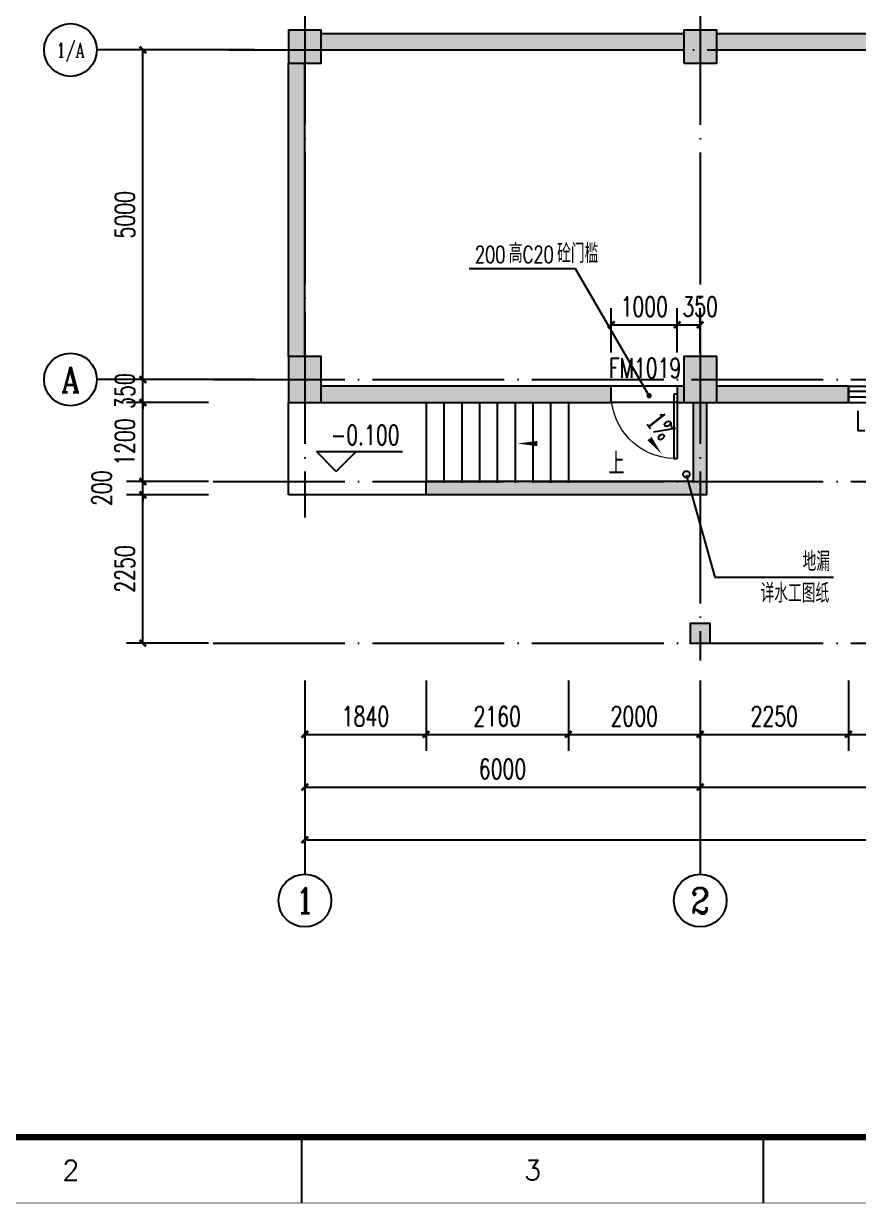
# Model space of a CAD drawing. Header units: millimetres. Extents: x 198973 to 283123, y 132052 to 191502.
# Drawn here: x 208792 to 221461, y 132072 to 149973 of the extents above; entities that cross this region are included whole.
import ezdxf
from ezdxf.enums import TextEntityAlignment as Align

# ---------------------------------------------------------------- set-up
doc = ezdxf.new("R2010")
doc.units = ezdxf.units.MM
doc.header["$LTSCALE"] = 1000
doc.linetypes.add('CENTER', pattern=[2, 1.25, -0.25, 0.25, -0.25])
doc.linetypes.add('DOTE', pattern=[2.42, 2, -0.2, 0.02, -0.2])
doc.layers.get('0').update_dxf_attribs({"color": 8})
doc.layers.get('DEFPOINTS').update_dxf_attribs({"color": 8})
for name, color, linetype in [('AXIS', 8, 'Continuous'), ('COLUMN', 8, 'Continuous'), ('DIM_ELEV', 8, 'Continuous'), ('DIM_LEAD', 8, 'Continuous'), ('DIM_SYMB', 8, 'Continuous'), ('DOTE', 8, 'CENTER'), ('PUB_DIM', 8, 'Continuous'), ('PUB_HATCH', 8, 'Continuous'), ('STAIR', 8, 'Continuous'), ('WALL', 8, 'Continuous'), ('WINDOW', 8, 'Continuous'), ('WINDOW_TEXT', 8, 'Continuous')]:
    doc.layers.add(name, color=color, linetype=linetype)
doc.styles.add('_TCH_AXIS', font='COMPLEX', dxfattribs={"bigfont": 'GBCBIG'})
doc.styles.add('_TCH_DIM', font='SIMPLEX', dxfattribs={"bigfont": 'GBCBIG'})
doc.styles.add('_TCH_DIM_T3', font='SIMPLEX', dxfattribs={"width": 0.705882, "bigfont": 'GBCBIG'})
doc.styles.add('_TCH_LABEL', font='COMPLEX', dxfattribs={"bigfont": 'GBCBIG'})
doc.styles.add('_TCH_WINDOW', font='SIMPLEX', dxfattribs={"height": 3.5, "bigfont": 'GBCBIG'})
doc.styles.get("Standard").update_dxf_attribs({"font": 'txt', "bigfont": 'gbcbig.shx'})
doc.dimstyles.new('_TCH_ARCH&&100', dxfattribs={"dimtxt": 297.5, "dimasz": 100, "dimexe": 250, "dimexo": 300, "dimgap": 126.25, "dimtad": 1, "dimdec": 0, "dimzin": 0, "dimdsep": 46, "dimtxsty": '_TCH_DIM_T3', "dimblk": 'ARCHTICK', "dimcen": 0.09, "dimclrt": 7, "dimazin": 2, "dimtfac": 1, "dimtdec": 0, "dimtix": 1, "dimtmove": 2, "dimatfit": 3, "dimfxl": 0, "dimtolj": 1, "dimtzin": 0, "dimarcsym": 0})

# ---------------------------------------------------------------- blocks, each defined once
blk = doc.blocks.new('GEDI_WK_A1')
at = {"color": 3}
for p, q in [((140.17, 0), (140.17, 10)), ((210.25, 0), (210.25, 10))]:
    blk.add_line(p, q, dxfattribs=at)
for points, const_width in [([(0, 0), (841, 0), (841, 594), (0, 594)], 0.1), ([(25, 10), (831, 10), (831, 584), (25, 584)], 1)]:
    blk.add_lwpolyline(points, close=True, dxfattribs=dict(at, const_width=const_width))
for s, p in [('2', (105.12, 5)), ('3', (175.21, 5))]:
    blk.add_text(s, height=3, dxfattribs=at).set_placement(p, align=Align.MIDDLE)
blk = doc.blocks.new('_ArchTick')
at = {"color": 0, "linetype": 'ByBlock', "const_width": 0.4}
blk.add_lwpolyline([(-0.5, -0.5), (0.5, 0.5)], dxfattribs=at)
blk = doc.blocks.new('*D75')
at = {"layer": 'AXIS', "color": 0, "lineweight": -2}
for p, q in [((211598, 142823), (210353, 142823)), ((210603, 140573), (210603, 142823)), ((211598, 140573), (210353, 140573))]:
    blk.add_line(p, q, dxfattribs=at)
at = {"layer": 'DEFPOINTS', "color": 0}
for p in [(210603, 142823), (211898, 142823), (211898, 140573)]:
    blk.add_point(p, dxfattribs=at)
at = {"layer": 'AXIS', "color": 0, "lineweight": -2, "xscale": 100, "yscale": 100, "zscale": 100}
for p, rotation in [((210603, 142823), 90), ((210603, 140573), 270)]:
    blk.add_blockref('_ArchTick', p, dxfattribs=dict(at, rotation=rotation))
at = {"layer": 'AXIS', "color": 7, "insert": (210328, 141698), "char_height": 297.5, "attachment_point": 5, "rotation": 90, "style": '_TCH_DIM_T3'}
blk.add_mtext('\\A1;2250', dxfattribs=at)
blk = doc.blocks.new('*D76')
at = {"layer": 'AXIS', "color": 0, "lineweight": -2}
for p, q in [((210603, 143023), (210603, 143123)), ((211598, 143023), (210353, 143023)), ((210603, 142823), (210603, 143023)), ((211598, 142823), (210353, 142823)), ((210603, 142823), (210603, 142723))]:
    blk.add_line(p, q, dxfattribs=at)
at = {"layer": 'DEFPOINTS', "color": 0}
for p in [(210603, 143023), (211898, 143023), (211898, 142823)]:
    blk.add_point(p, dxfattribs=at)
at = {"layer": 'AXIS', "color": 0, "lineweight": -2, "xscale": 100, "yscale": 100, "zscale": 100}
for p, rotation in [((210603, 143023), 270), ((210603, 142823), 90)]:
    blk.add_blockref('_ArchTick', p, dxfattribs=dict(at, rotation=rotation))
at = {"layer": 'AXIS', "color": 7, "insert": (209978, 142923), "char_height": 297.5, "attachment_point": 5, "rotation": 90, "style": '_TCH_DIM_T3'}
blk.add_mtext('\\A1;200', dxfattribs=at)
blk = doc.blocks.new('*D77')
at = {"layer": 'AXIS', "color": 0, "lineweight": -2}
for p, q in [((211598, 144223), (210353, 144223)), ((210603, 143023), (210603, 144223)), ((211598, 143023), (210353, 143023))]:
    blk.add_line(p, q, dxfattribs=at)
at = {"layer": 'DEFPOINTS', "color": 0}
for p in [(210603, 144223), (211898, 144223), (211898, 143023)]:
    blk.add_point(p, dxfattribs=at)
at = {"layer": 'AXIS', "color": 0, "lineweight": -2, "xscale": 100, "yscale": 100, "zscale": 100}
for p, rotation in [((210603, 144223), 90), ((210603, 143023), 270)]:
    blk.add_blockref('_ArchTick', p, dxfattribs=dict(at, rotation=rotation))
at = {"layer": 'AXIS', "color": 7, "insert": (210328, 143623), "char_height": 297.5, "attachment_point": 5, "rotation": 90, "style": '_TCH_DIM_T3'}
blk.add_mtext('\\A1;1200', dxfattribs=at)
blk = doc.blocks.new('*D78')
at = {"layer": 'AXIS', "color": 0, "lineweight": -2}
for p, q in [((210603, 144573), (210603, 144673)), ((211598, 144573), (210353, 144573)), ((210603, 144223), (210603, 144573)), ((211598, 144223), (210353, 144223)), ((210603, 144223), (210603, 144123))]:
    blk.add_line(p, q, dxfattribs=at)
at = {"layer": 'DEFPOINTS', "color": 0}
for p in [(210603, 144573), (211898, 144573), (211898, 144223)]:
    blk.add_point(p, dxfattribs=at)
at = {"layer": 'AXIS', "color": 0, "lineweight": -2, "xscale": 100, "yscale": 100, "zscale": 100}
for p, rotation in [((210603, 144573), 270), ((210603, 144223), 90)]:
    blk.add_blockref('_ArchTick', p, dxfattribs=dict(at, rotation=rotation))
at = {"layer": 'AXIS', "color": 7, "insert": (210328, 144398), "char_height": 297.5, "attachment_point": 5, "rotation": 90, "style": '_TCH_DIM_T3'}
blk.add_mtext('\\A1;350', dxfattribs=at)
blk = doc.blocks.new('*D79')
at = {"layer": 'AXIS', "color": 0, "lineweight": -2}
for p, q in [((211598, 149573), (210353, 149573)), ((210603, 144573), (210603, 149573)), ((211598, 144573), (210353, 144573))]:
    blk.add_line(p, q, dxfattribs=at)
at = {"layer": 'DEFPOINTS', "color": 0}
for p in [(210603, 149573), (211898, 149573), (211898, 144573)]:
    blk.add_point(p, dxfattribs=at)
at = {"layer": 'AXIS', "color": 0, "lineweight": -2, "xscale": 100, "yscale": 100, "zscale": 100}
for p, rotation in [((210603, 149573), 90), ((210603, 144573), 270)]:
    blk.add_blockref('_ArchTick', p, dxfattribs=dict(at, rotation=rotation))
at = {"layer": 'AXIS', "color": 7, "insert": (210328, 147073), "char_height": 297.5, "attachment_point": 5, "rotation": 90, "style": '_TCH_DIM_T3'}
blk.add_mtext('\\A1;5000', dxfattribs=at)
blk = doc.blocks.new('*D80')
at = {"layer": 'AXIS', "color": 0, "lineweight": -2}
for p, q in [((213060, 138658), (213060, 137339)), ((249060, 138658), (249060, 137339)), ((213060, 137589), (249060, 137589))]:
    blk.add_line(p, q, dxfattribs=at)
at = {"layer": 'DEFPOINTS', "color": 0}
for p in [(213060, 138958), (249060, 138958), (249060, 137589)]:
    blk.add_point(p, dxfattribs=at)
at = {"layer": 'AXIS', "color": 0, "lineweight": -2, "xscale": 100, "yscale": 100, "zscale": 100, "rotation": 180}
blk.add_blockref('_ArchTick', (213060, 137589), dxfattribs=at)
at = {"layer": 'AXIS', "color": 0, "lineweight": -2, "xscale": 100, "yscale": 100, "zscale": 100}
blk.add_blockref('_ArchTick', (249060, 137589), dxfattribs=at)
at = {"layer": 'AXIS', "color": 7, "insert": (231060, 137864), "char_height": 297.5, "attachment_point": 5, "style": '_TCH_DIM_T3'}
blk.add_mtext('\\A1;36000', dxfattribs=at)
blk = doc.blocks.new('*D81')
at = {"layer": 'AXIS', "color": 0, "lineweight": -2}
for p, q in [((213060, 140005), (213060, 138939)), ((214900, 140005), (214900, 138939)), ((213060, 139189), (214900, 139189))]:
    blk.add_line(p, q, dxfattribs=at)
at = {"layer": 'DEFPOINTS', "color": 0}
for p in [(213060, 140305), (214900, 140305), (214900, 139189)]:
    blk.add_point(p, dxfattribs=at)
at = {"layer": 'AXIS', "color": 0, "lineweight": -2, "xscale": 100, "yscale": 100, "zscale": 100, "rotation": 180}
blk.add_blockref('_ArchTick', (213060, 139189), dxfattribs=at)
at = {"layer": 'AXIS', "color": 0, "lineweight": -2, "xscale": 100, "yscale": 100, "zscale": 100}
blk.add_blockref('_ArchTick', (214900, 139189), dxfattribs=at)
at = {"layer": 'AXIS', "color": 7, "insert": (213980, 139464), "char_height": 297.5, "attachment_point": 5, "style": '_TCH_DIM_T3'}
blk.add_mtext('\\A1;1840', dxfattribs=at)
blk = doc.blocks.new('*D82')
at = {"layer": 'AXIS', "color": 0, "lineweight": -2}
for p, q in [((214900, 140005), (214900, 138939)), ((217060, 140005), (217060, 138939)), ((214900, 139189), (217060, 139189))]:
    blk.add_line(p, q, dxfattribs=at)
at = {"layer": 'DEFPOINTS', "color": 0}
for p in [(214900, 140305), (217060, 140305), (217060, 139189)]:
    blk.add_point(p, dxfattribs=at)
at = {"layer": 'AXIS', "color": 0, "lineweight": -2, "xscale": 100, "yscale": 100, "zscale": 100, "rotation": 180}
blk.add_blockref('_ArchTick', (214900, 139189), dxfattribs=at)
at = {"layer": 'AXIS', "color": 0, "lineweight": -2, "xscale": 100, "yscale": 100, "zscale": 100}
blk.add_blockref('_ArchTick', (217060, 139189), dxfattribs=at)
at = {"layer": 'AXIS', "color": 7, "insert": (215980, 139464), "char_height": 297.5, "attachment_point": 5, "style": '_TCH_DIM_T3'}
blk.add_mtext('\\A1;2160', dxfattribs=at)
blk = doc.blocks.new('*D83')
at = {"layer": 'AXIS', "color": 0, "lineweight": -2}
for p, q in [((217060, 140005), (217060, 138939)), ((219060, 140005), (219060, 138939)), ((217060, 139189), (219060, 139189))]:
    blk.add_line(p, q, dxfattribs=at)
at = {"layer": 'DEFPOINTS', "color": 0}
for p in [(217060, 140305), (219060, 140305), (219060, 139189)]:
    blk.add_point(p, dxfattribs=at)
at = {"layer": 'AXIS', "color": 0, "lineweight": -2, "xscale": 100, "yscale": 100, "zscale": 100, "rotation": 180}
blk.add_blockref('_ArchTick', (217060, 139189), dxfattribs=at)
at = {"layer": 'AXIS', "color": 0, "lineweight": -2, "xscale": 100, "yscale": 100, "zscale": 100}
blk.add_blockref('_ArchTick', (219060, 139189), dxfattribs=at)
at = {"layer": 'AXIS', "color": 7, "insert": (218060, 139464), "char_height": 297.5, "attachment_point": 5, "style": '_TCH_DIM_T3'}
blk.add_mtext('\\A1;2000', dxfattribs=at)
blk = doc.blocks.new('*D84')
at = {"layer": 'AXIS', "color": 0, "lineweight": -2}
for p, q in [((219060, 140005), (219060, 138939)), ((221310, 140005), (221310, 138939)), ((219060, 139189), (221310, 139189))]:
    blk.add_line(p, q, dxfattribs=at)
at = {"layer": 'DEFPOINTS', "color": 0}
for p in [(219060, 140305), (221310, 140305), (221310, 139189)]:
    blk.add_point(p, dxfattribs=at)
at = {"layer": 'AXIS', "color": 0, "lineweight": -2, "xscale": 100, "yscale": 100, "zscale": 100, "rotation": 180}
blk.add_blockref('_ArchTick', (219060, 139189), dxfattribs=at)
at = {"layer": 'AXIS', "color": 0, "lineweight": -2, "xscale": 100, "yscale": 100, "zscale": 100}
blk.add_blockref('_ArchTick', (221310, 139189), dxfattribs=at)
at = {"layer": 'AXIS', "color": 7, "insert": (220185, 139464), "char_height": 297.5, "attachment_point": 5, "style": '_TCH_DIM_T3'}
blk.add_mtext('\\A1;2250', dxfattribs=at)
blk = doc.blocks.new('*D85')
at = {"layer": 'AXIS', "color": 0, "lineweight": -2}
for p, q in [((221310, 140005), (221310, 138939)), ((222810, 140005), (222810, 138939)), ((221310, 139189), (222810, 139189))]:
    blk.add_line(p, q, dxfattribs=at)
at = {"layer": 'DEFPOINTS', "color": 0}
for p in [(221310, 140305), (222810, 140305), (222810, 139189)]:
    blk.add_point(p, dxfattribs=at)
at = {"layer": 'AXIS', "color": 0, "lineweight": -2, "xscale": 100, "yscale": 100, "zscale": 100, "rotation": 180}
blk.add_blockref('_ArchTick', (221310, 139189), dxfattribs=at)
at = {"layer": 'AXIS', "color": 0, "lineweight": -2, "xscale": 100, "yscale": 100, "zscale": 100}
blk.add_blockref('_ArchTick', (222810, 139189), dxfattribs=at)
at = {"layer": 'AXIS', "color": 7, "insert": (222060, 139464), "char_height": 297.5, "attachment_point": 5, "style": '_TCH_DIM_T3'}
blk.add_mtext('\\A1;1500', dxfattribs=at)
blk = doc.blocks.new('*D101')
at = {"layer": 'AXIS', "color": 0, "lineweight": -2}
for p, q in [((213060, 139778), (213060, 138139)), ((219060, 139778), (219060, 138139)), ((213060, 138389), (219060, 138389))]:
    blk.add_line(p, q, dxfattribs=at)
at = {"layer": 'DEFPOINTS', "color": 0}
for p in [(213060, 140078), (219060, 140078), (219060, 138389)]:
    blk.add_point(p, dxfattribs=at)
at = {"layer": 'AXIS', "color": 0, "lineweight": -2, "xscale": 100, "yscale": 100, "zscale": 100, "rotation": 180}
blk.add_blockref('_ArchTick', (213060, 138389), dxfattribs=at)
at = {"layer": 'AXIS', "color": 0, "lineweight": -2, "xscale": 100, "yscale": 100, "zscale": 100}
blk.add_blockref('_ArchTick', (219060, 138389), dxfattribs=at)
at = {"layer": 'AXIS', "color": 7, "insert": (216060, 138664), "char_height": 297.5, "attachment_point": 5, "style": '_TCH_DIM_T3'}
blk.add_mtext('\\A1;6000', dxfattribs=at)
blk = doc.blocks.new('*D102')
at = {"layer": 'AXIS', "color": 0, "lineweight": -2}
for p, q in [((219060, 139778), (219060, 138139)), ((225060, 139778), (225060, 138139)), ((219060, 138389), (225060, 138389))]:
    blk.add_line(p, q, dxfattribs=at)
at = {"layer": 'DEFPOINTS', "color": 0}
for p in [(219060, 140078), (225060, 140078), (225060, 138389)]:
    blk.add_point(p, dxfattribs=at)
at = {"layer": 'AXIS', "color": 0, "lineweight": -2, "xscale": 100, "yscale": 100, "zscale": 100, "rotation": 180}
blk.add_blockref('_ArchTick', (219060, 138389), dxfattribs=at)
at = {"layer": 'AXIS', "color": 0, "lineweight": -2, "xscale": 100, "yscale": 100, "zscale": 100}
blk.add_blockref('_ArchTick', (225060, 138389), dxfattribs=at)
at = {"layer": 'AXIS', "color": 7, "insert": (222060, 138664), "char_height": 297.5, "attachment_point": 5, "style": '_TCH_DIM_T3'}
blk.add_mtext('\\A1;6000', dxfattribs=at)
blk = doc.blocks.new('*D153')
at = {"layer": 'DEFPOINTS', "color": 0}
for p in [(218711, 145403), (217711, 144682), (218711, 144682)]:
    blk.add_point(p, dxfattribs=at)
at = {"layer": 'PUB_DIM', "color": 0, "lineweight": -2}
for p, q in [((217711, 144982), (217711, 145653)), ((218711, 144982), (218711, 145653)), ((217711, 145403), (218711, 145403))]:
    blk.add_line(p, q, dxfattribs=at)
at = {"layer": 'PUB_DIM', "color": 0, "lineweight": -2, "xscale": 100, "yscale": 100, "zscale": 100, "rotation": 180}
blk.add_blockref('_ArchTick', (217711, 145403), dxfattribs=at)
at = {"layer": 'PUB_DIM', "color": 0, "lineweight": -2, "xscale": 100, "yscale": 100, "zscale": 100}
blk.add_blockref('_ArchTick', (218711, 145403), dxfattribs=at)
at = {"layer": 'PUB_DIM', "color": 7, "insert": (218211, 145678), "char_height": 297.5, "attachment_point": 5, "style": '_TCH_DIM_T3'}
blk.add_mtext('\\A1;1000', dxfattribs=at)
blk = doc.blocks.new('*D154')
at = {"layer": 'DEFPOINTS', "color": 0}
for p in [(219060, 145403), (218711, 144682), (219060, 144682)]:
    blk.add_point(p, dxfattribs=at)
at = {"layer": 'PUB_DIM', "color": 0, "lineweight": -2}
for p, q in [((218711, 144982), (218711, 145653)), ((219060, 144982), (219060, 145653)), ((218711, 145403), (219060, 145403))]:
    blk.add_line(p, q, dxfattribs=at)
at = {"layer": 'PUB_DIM', "color": 0, "lineweight": -2, "xscale": 100, "yscale": 100, "zscale": 100, "rotation": 180}
blk.add_blockref('_ArchTick', (218711, 145403), dxfattribs=at)
at = {"layer": 'PUB_DIM', "color": 0, "lineweight": -2, "xscale": 100, "yscale": 100, "zscale": 100}
blk.add_blockref('_ArchTick', (219060, 145403), dxfattribs=at)
at = {"layer": 'PUB_DIM', "color": 7, "insert": (219060, 145678), "char_height": 297.5, "attachment_point": 5, "style": '_TCH_DIM_T3'}
blk.add_mtext('\\A1;350', dxfattribs=at)
blk = doc.blocks.new('_FZH')
blk.add_lwpolyline([(-0.5, -0.5), (0.5, -0.5), (0.5, 0.5), (-0.5, 0.5)], close=True)
at = {"layer": 'PUB_HATCH'}
blk.add_solid([(-0.5, -0.5), (0.5, -0.5), (-0.5, 0.5), (0.5, 0.5)], dxfattribs=at)
blk = doc.blocks.new('*D218')
at = {"layer": 'DEFPOINTS', "color": 0}
for p in [(218711, 145403), (217711, 144682), (218711, 144682)]:
    blk.add_point(p, dxfattribs=at)
at = {"layer": 'PUB_DIM', "color": 0, "lineweight": -2}
for p, q in [((217711, 144982), (217711, 145653)), ((218711, 144982), (218711, 145653)), ((217711, 145403), (218711, 145403))]:
    blk.add_line(p, q, dxfattribs=at)
at = {"layer": 'PUB_DIM', "color": 0, "lineweight": -2, "xscale": 100, "yscale": 100, "zscale": 100, "rotation": 180}
blk.add_blockref('_ArchTick', (217711, 145403), dxfattribs=at)
at = {"layer": 'PUB_DIM', "color": 0, "lineweight": -2, "xscale": 100, "yscale": 100, "zscale": 100}
blk.add_blockref('_ArchTick', (218711, 145403), dxfattribs=at)
at = {"layer": 'PUB_DIM', "color": 7, "insert": (218211, 145678), "char_height": 297.5, "attachment_point": 5, "style": '_TCH_DIM_T3'}
blk.add_mtext('\\A1;1000', dxfattribs=at)
blk = doc.blocks.new('*D219')
at = {"layer": 'DEFPOINTS', "color": 0}
for p in [(219060, 145403), (218711, 144682), (219060, 144682)]:
    blk.add_point(p, dxfattribs=at)
at = {"layer": 'PUB_DIM', "color": 0, "lineweight": -2}
for p, q in [((218711, 144982), (218711, 145653)), ((219060, 144982), (219060, 145653)), ((218711, 145403), (219060, 145403))]:
    blk.add_line(p, q, dxfattribs=at)
at = {"layer": 'PUB_DIM', "color": 0, "lineweight": -2, "xscale": 100, "yscale": 100, "zscale": 100, "rotation": 180}
blk.add_blockref('_ArchTick', (218711, 145403), dxfattribs=at)
at = {"layer": 'PUB_DIM', "color": 0, "lineweight": -2, "xscale": 100, "yscale": 100, "zscale": 100}
blk.add_blockref('_ArchTick', (219060, 145403), dxfattribs=at)
at = {"layer": 'PUB_DIM', "color": 7, "insert": (219060, 145678), "char_height": 297.5, "attachment_point": 5, "style": '_TCH_DIM_T3'}
blk.add_mtext('\\A1;350', dxfattribs=at)
blk = doc.blocks.new('$WINLIB2D$00000001')
at = {"color": 0}
for points in [[(-0.5, 0.5), (-0.5, -0.5)], [(-0.5, 0.5), (0.5, 0.5)], [(0.5, -0.5), (0.5, 0.5)], [(0.5, 0.167), (-0.5, 0.167)], [(0.5, -0.167), (-0.5, -0.167)], [(-0.5, -0.5), (0.5, -0.5)]]:
    blk.add_lwpolyline(points, dxfattribs=at)
blk = doc.blocks.new('*D266')
at = {"layer": 'AXIS', "color": 0, "lineweight": -2}
for p, q in [((213060, 139778), (213060, 138139)), ((219060, 139778), (219060, 138139)), ((213060, 138389), (219060, 138389))]:
    blk.add_line(p, q, dxfattribs=at)
at = {"layer": 'DEFPOINTS', "color": 0}
for p in [(213060, 140078), (219060, 140078), (219060, 138389)]:
    blk.add_point(p, dxfattribs=at)
at = {"layer": 'AXIS', "color": 0, "lineweight": -2, "xscale": 100, "yscale": 100, "zscale": 100, "rotation": 180}
blk.add_blockref('_ArchTick', (213060, 138389), dxfattribs=at)
at = {"layer": 'AXIS', "color": 0, "lineweight": -2, "xscale": 100, "yscale": 100, "zscale": 100}
blk.add_blockref('_ArchTick', (219060, 138389), dxfattribs=at)
at = {"layer": 'AXIS', "color": 7, "insert": (216060, 138664), "char_height": 297.5, "attachment_point": 5, "style": '_TCH_DIM_T3'}
blk.add_mtext('\\A1;6000', dxfattribs=at)
blk = doc.blocks.new('*D267')
at = {"layer": 'AXIS', "color": 0, "lineweight": -2}
for p, q in [((219060, 139778), (219060, 138139)), ((225060, 139778), (225060, 138139)), ((219060, 138389), (225060, 138389))]:
    blk.add_line(p, q, dxfattribs=at)
at = {"layer": 'DEFPOINTS', "color": 0}
for p in [(219060, 140078), (225060, 140078), (225060, 138389)]:
    blk.add_point(p, dxfattribs=at)
at = {"layer": 'AXIS', "color": 0, "lineweight": -2, "xscale": 100, "yscale": 100, "zscale": 100, "rotation": 180}
blk.add_blockref('_ArchTick', (219060, 138389), dxfattribs=at)
at = {"layer": 'AXIS', "color": 0, "lineweight": -2, "xscale": 100, "yscale": 100, "zscale": 100}
blk.add_blockref('_ArchTick', (225060, 138389), dxfattribs=at)
at = {"layer": 'AXIS', "color": 7, "insert": (222060, 138664), "char_height": 297.5, "attachment_point": 5, "style": '_TCH_DIM_T3'}
blk.add_mtext('\\A1;6000', dxfattribs=at)
blk = doc.blocks.new('*D272')
at = {"layer": 'AXIS', "color": 0, "lineweight": -2}
for p, q in [((213060, 140005), (213060, 138939)), ((214900, 140005), (214900, 138939)), ((213060, 139189), (214900, 139189))]:
    blk.add_line(p, q, dxfattribs=at)
at = {"layer": 'DEFPOINTS', "color": 0}
for p in [(213060, 140305), (214900, 140305), (214900, 139189)]:
    blk.add_point(p, dxfattribs=at)
at = {"layer": 'AXIS', "color": 0, "lineweight": -2, "xscale": 100, "yscale": 100, "zscale": 100, "rotation": 180}
blk.add_blockref('_ArchTick', (213060, 139189), dxfattribs=at)
at = {"layer": 'AXIS', "color": 0, "lineweight": -2, "xscale": 100, "yscale": 100, "zscale": 100}
blk.add_blockref('_ArchTick', (214900, 139189), dxfattribs=at)
at = {"layer": 'AXIS', "color": 7, "insert": (213980, 139464), "char_height": 297.5, "attachment_point": 5, "style": '_TCH_DIM_T3'}
blk.add_mtext('\\A1;1840', dxfattribs=at)
blk = doc.blocks.new('*D273')
at = {"layer": 'AXIS', "color": 0, "lineweight": -2}
for p, q in [((214900, 140005), (214900, 138939)), ((217060, 140005), (217060, 138939)), ((214900, 139189), (217060, 139189))]:
    blk.add_line(p, q, dxfattribs=at)
at = {"layer": 'DEFPOINTS', "color": 0}
for p in [(214900, 140305), (217060, 140305), (217060, 139189)]:
    blk.add_point(p, dxfattribs=at)
at = {"layer": 'AXIS', "color": 0, "lineweight": -2, "xscale": 100, "yscale": 100, "zscale": 100, "rotation": 180}
blk.add_blockref('_ArchTick', (214900, 139189), dxfattribs=at)
at = {"layer": 'AXIS', "color": 0, "lineweight": -2, "xscale": 100, "yscale": 100, "zscale": 100}
blk.add_blockref('_ArchTick', (217060, 139189), dxfattribs=at)
at = {"layer": 'AXIS', "color": 7, "insert": (215980, 139464), "char_height": 297.5, "attachment_point": 5, "style": '_TCH_DIM_T3'}
blk.add_mtext('\\A1;2160', dxfattribs=at)
blk = doc.blocks.new('*D274')
at = {"layer": 'AXIS', "color": 0, "lineweight": -2}
for p, q in [((217060, 140005), (217060, 138939)), ((219060, 140005), (219060, 138939)), ((217060, 139189), (219060, 139189))]:
    blk.add_line(p, q, dxfattribs=at)
at = {"layer": 'DEFPOINTS', "color": 0}
for p in [(217060, 140305), (219060, 140305), (219060, 139189)]:
    blk.add_point(p, dxfattribs=at)
at = {"layer": 'AXIS', "color": 0, "lineweight": -2, "xscale": 100, "yscale": 100, "zscale": 100, "rotation": 180}
blk.add_blockref('_ArchTick', (217060, 139189), dxfattribs=at)
at = {"layer": 'AXIS', "color": 0, "lineweight": -2, "xscale": 100, "yscale": 100, "zscale": 100}
blk.add_blockref('_ArchTick', (219060, 139189), dxfattribs=at)
at = {"layer": 'AXIS', "color": 7, "insert": (218060, 139464), "char_height": 297.5, "attachment_point": 5, "style": '_TCH_DIM_T3'}
blk.add_mtext('\\A1;2000', dxfattribs=at)
blk = doc.blocks.new('*D275')
at = {"layer": 'AXIS', "color": 0, "lineweight": -2}
for p, q in [((219060, 140005), (219060, 138939)), ((221310, 140005), (221310, 138939)), ((219060, 139189), (221310, 139189))]:
    blk.add_line(p, q, dxfattribs=at)
at = {"layer": 'DEFPOINTS', "color": 0}
for p in [(219060, 140305), (221310, 140305), (221310, 139189)]:
    blk.add_point(p, dxfattribs=at)
at = {"layer": 'AXIS', "color": 0, "lineweight": -2, "xscale": 100, "yscale": 100, "zscale": 100, "rotation": 180}
blk.add_blockref('_ArchTick', (219060, 139189), dxfattribs=at)
at = {"layer": 'AXIS', "color": 0, "lineweight": -2, "xscale": 100, "yscale": 100, "zscale": 100}
blk.add_blockref('_ArchTick', (221310, 139189), dxfattribs=at)
at = {"layer": 'AXIS', "color": 7, "insert": (220185, 139464), "char_height": 297.5, "attachment_point": 5, "style": '_TCH_DIM_T3'}
blk.add_mtext('\\A1;2250', dxfattribs=at)
blk = doc.blocks.new('*D276')
at = {"layer": 'AXIS', "color": 0, "lineweight": -2}
for p, q in [((221310, 140005), (221310, 138939)), ((222810, 140005), (222810, 138939)), ((221310, 139189), (222810, 139189))]:
    blk.add_line(p, q, dxfattribs=at)
at = {"layer": 'DEFPOINTS', "color": 0}
for p in [(221310, 140305), (222810, 140305), (222810, 139189)]:
    blk.add_point(p, dxfattribs=at)
at = {"layer": 'AXIS', "color": 0, "lineweight": -2, "xscale": 100, "yscale": 100, "zscale": 100, "rotation": 180}
blk.add_blockref('_ArchTick', (221310, 139189), dxfattribs=at)
at = {"layer": 'AXIS', "color": 0, "lineweight": -2, "xscale": 100, "yscale": 100, "zscale": 100}
blk.add_blockref('_ArchTick', (222810, 139189), dxfattribs=at)
at = {"layer": 'AXIS', "color": 7, "insert": (222060, 139464), "char_height": 297.5, "attachment_point": 5, "style": '_TCH_DIM_T3'}
blk.add_mtext('\\A1;1500', dxfattribs=at)
blk = doc.blocks.new('*D292')
at = {"layer": 'AXIS', "color": 0, "lineweight": -2}
for p, q in [((213060, 138658), (213060, 137339)), ((249060, 138658), (249060, 137339)), ((213060, 137589), (249060, 137589))]:
    blk.add_line(p, q, dxfattribs=at)
at = {"layer": 'DEFPOINTS', "color": 0}
for p in [(213060, 138958), (249060, 138958), (249060, 137589)]:
    blk.add_point(p, dxfattribs=at)
at = {"layer": 'AXIS', "color": 0, "lineweight": -2, "xscale": 100, "yscale": 100, "zscale": 100, "rotation": 180}
blk.add_blockref('_ArchTick', (213060, 137589), dxfattribs=at)
at = {"layer": 'AXIS', "color": 0, "lineweight": -2, "xscale": 100, "yscale": 100, "zscale": 100}
blk.add_blockref('_ArchTick', (249060, 137589), dxfattribs=at)
at = {"layer": 'AXIS', "color": 7, "insert": (231060, 137864), "char_height": 297.5, "attachment_point": 5, "style": '_TCH_DIM_T3'}
blk.add_mtext('\\A1;36000', dxfattribs=at)
blk = doc.blocks.new('*D293')
at = {"layer": 'AXIS', "color": 0, "lineweight": -2}
for p, q in [((211598, 142823), (210353, 142823)), ((210603, 140573), (210603, 142823)), ((211598, 140573), (210353, 140573))]:
    blk.add_line(p, q, dxfattribs=at)
at = {"layer": 'DEFPOINTS', "color": 0}
for p in [(210603, 142823), (211898, 142823), (211898, 140573)]:
    blk.add_point(p, dxfattribs=at)
at = {"layer": 'AXIS', "color": 0, "lineweight": -2, "xscale": 100, "yscale": 100, "zscale": 100}
for p, rotation in [((210603, 142823), 90), ((210603, 140573), 270)]:
    blk.add_blockref('_ArchTick', p, dxfattribs=dict(at, rotation=rotation))
at = {"layer": 'AXIS', "color": 7, "insert": (210328, 141698), "char_height": 297.5, "attachment_point": 5, "rotation": 90, "style": '_TCH_DIM_T3'}
blk.add_mtext('\\A1;2250', dxfattribs=at)
blk = doc.blocks.new('*D294')
at = {"layer": 'AXIS', "color": 0, "lineweight": -2}
for p, q in [((210603, 143023), (210603, 143123)), ((211598, 143023), (210353, 143023)), ((210603, 142823), (210603, 143023)), ((211598, 142823), (210353, 142823)), ((210603, 142823), (210603, 142723))]:
    blk.add_line(p, q, dxfattribs=at)
at = {"layer": 'DEFPOINTS', "color": 0}
for p in [(210603, 143023), (211898, 143023), (211898, 142823)]:
    blk.add_point(p, dxfattribs=at)
at = {"layer": 'AXIS', "color": 0, "lineweight": -2, "xscale": 100, "yscale": 100, "zscale": 100}
for p, rotation in [((210603, 143023), 270), ((210603, 142823), 90)]:
    blk.add_blockref('_ArchTick', p, dxfattribs=dict(at, rotation=rotation))
at = {"layer": 'AXIS', "color": 7, "insert": (209978, 142923), "char_height": 297.5, "attachment_point": 5, "rotation": 90, "style": '_TCH_DIM_T3'}
blk.add_mtext('\\A1;200', dxfattribs=at)
blk = doc.blocks.new('*D295')
at = {"layer": 'AXIS', "color": 0, "lineweight": -2}
for p, q in [((211598, 144223), (210353, 144223)), ((210603, 143023), (210603, 144223)), ((211598, 143023), (210353, 143023))]:
    blk.add_line(p, q, dxfattribs=at)
at = {"layer": 'DEFPOINTS', "color": 0}
for p in [(210603, 144223), (211898, 144223), (211898, 143023)]:
    blk.add_point(p, dxfattribs=at)
at = {"layer": 'AXIS', "color": 0, "lineweight": -2, "xscale": 100, "yscale": 100, "zscale": 100}
for p, rotation in [((210603, 144223), 90), ((210603, 143023), 270)]:
    blk.add_blockref('_ArchTick', p, dxfattribs=dict(at, rotation=rotation))
at = {"layer": 'AXIS', "color": 7, "insert": (210328, 143623), "char_height": 297.5, "attachment_point": 5, "rotation": 90, "style": '_TCH_DIM_T3'}
blk.add_mtext('\\A1;1200', dxfattribs=at)
blk = doc.blocks.new('*D296')
at = {"layer": 'AXIS', "color": 0, "lineweight": -2}
for p, q in [((210603, 144573), (210603, 144673)), ((211598, 144573), (210353, 144573)), ((210603, 144223), (210603, 144573)), ((211598, 144223), (210353, 144223)), ((210603, 144223), (210603, 144123))]:
    blk.add_line(p, q, dxfattribs=at)
at = {"layer": 'DEFPOINTS', "color": 0}
for p in [(210603, 144573), (211898, 144573), (211898, 144223)]:
    blk.add_point(p, dxfattribs=at)
at = {"layer": 'AXIS', "color": 0, "lineweight": -2, "xscale": 100, "yscale": 100, "zscale": 100}
for p, rotation in [((210603, 144573), 270), ((210603, 144223), 90)]:
    blk.add_blockref('_ArchTick', p, dxfattribs=dict(at, rotation=rotation))
at = {"layer": 'AXIS', "color": 7, "insert": (210328, 144398), "char_height": 297.5, "attachment_point": 5, "rotation": 90, "style": '_TCH_DIM_T3'}
blk.add_mtext('\\A1;350', dxfattribs=at)
blk = doc.blocks.new('*D297')
at = {"layer": 'AXIS', "color": 0, "lineweight": -2}
for p, q in [((211598, 149573), (210353, 149573)), ((210603, 144573), (210603, 149573)), ((211598, 144573), (210353, 144573))]:
    blk.add_line(p, q, dxfattribs=at)
at = {"layer": 'DEFPOINTS', "color": 0}
for p in [(210603, 149573), (211898, 149573), (211898, 144573)]:
    blk.add_point(p, dxfattribs=at)
at = {"layer": 'AXIS', "color": 0, "lineweight": -2, "xscale": 100, "yscale": 100, "zscale": 100}
for p, rotation in [((210603, 149573), 90), ((210603, 144573), 270)]:
    blk.add_blockref('_ArchTick', p, dxfattribs=dict(at, rotation=rotation))
at = {"layer": 'AXIS', "color": 7, "insert": (210328, 147073), "char_height": 297.5, "attachment_point": 5, "rotation": 90, "style": '_TCH_DIM_T3'}
blk.add_mtext('\\A1;5000', dxfattribs=at)
blk = doc.blocks.new('$DorLib2D$00000001')
for p, q in [((0.45, 0.975), (0.5, 0.975)), ((0.45, 0), (0.45, 0.975)), ((0.5, 0), (0.5, 0.975)), ((0.5, 0), (0.45, 0))]:
    blk.add_line(p, q)
at = {"lineweight": 13}
blk.add_arc((0.475, 0), 0.975, 91.4693, 180, dxfattribs=at)

msp = doc.modelspace()

# ---------------------------------------------------------------- hatches: boundary and pattern name
at = {"layer": 'PUB_HATCH'}
for points in [[(218810.4, 149572.9), (218810.4, 149822.9), (213310.4, 149822.9), (213310.4, 149572.9)], [(224810.4, 149572.9), (224810.4, 149822.9), (219310.4, 149822.9), (219310.4, 149572.9)], [(213060.4, 149372.9), (212810.4, 149372.9), (212810.4, 144922.4), (213060.4, 144922.4)], [(213310.4, 144472.9), (213310.4, 144222.9), (217710.5, 144222.9), (217710.5, 144472.9)], [(218810.4, 144222.9), (218810.4, 144472.9), (218710.5, 144472.9), (218710.5, 144222.9)], [(219310.4, 144472.9), (219310.4, 144222.9), (221310.4, 144222.9), (221310.4, 144472.9)], [(219160.4, 144222.4), (218960.4, 144222.4), (218960.4, 143022.9), (219160.4, 142822.9)], [(219160.4, 142822.9), (218960.4, 143022.9), (214900.4, 143022.9), (214900.4, 142822.9)]]:
    msp.add_hatch(color=256, dxfattribs=at).paths.add_polyline_path(points)

# ---------------------------------------------------------------- linework, layer by layer
at = {"layer": 'AXIS'}
for p, q in [((212296.9, 149572.9), (209903.5, 149572.9)), ((212296.9, 144572.9), (209903.5, 144572.9)), ((213060.4, 139340.5), (213060.4, 137066.1)), ((219060.4, 139340.5), (219060.4, 137066.1))]:
    msp.add_line(p, q, dxfattribs=at)
for centre in [(209503.5, 149572.9), (209503.5, 144572.9), (213060.4, 136666.1), (219060.4, 136666.1)]:
    msp.add_circle(centre, 400, dxfattribs=at)
at = {"layer": 'DIM_ELEV'}
for p, q in [((213537, 143178.6), (213237, 143478.6)), ((213237, 143478.6), (214544.7, 143478.6)), ((213537, 143178.6), (213837, 143478.6))]:
    msp.add_line(p, q, dxfattribs=at)
at = {"layer": 'DIM_LEAD'}
for p, q in [((217167.7, 146252.3), (215551.7, 146252.3)), ((218284.9, 144327), (217167.7, 146252.3)), ((218848.9, 143126.4), (219281.8, 141576.2)), ((219281.8, 141576.2), (221084.1, 141576.2))]:
    msp.add_line(p, q, dxfattribs=at)
at = {"layer": 'DIM_LEAD', "const_width": 40}
msp.add_lwpolyline([(218295, 144309.7, 1), (218274.9, 144344.3, 1)], format="xyb", close=True, dxfattribs=at)
at = {"layer": 'DIM_SYMB'}
for points in [[(218006.5, 144042.8, 0, 0, 0), (218476.7, 143438.9, 0, 80, 0), (218292.4, 143675.6, 0, 0, 0)], [(217564.5, 143600.9, 0, 0, 0), (216290, 143600.9, 0, 80, 0), (216590, 143600.9, 0, 0, 0)]]:
    msp.add_lwpolyline(points, format="xyseb", dxfattribs=at)
at = {"layer": 'DOTE', "linetype": 'DOTE'}
for p, q in [((213060.4, 150435.2), (213060.4, 142476.7)), ((219060.4, 150435.2), (219060.4, 140311.8)), ((211907.1, 149572.9), (253866.1, 149572.9)), ((211666.7, 144572.9), (254174.7, 144572.9)), ((211666.7, 143022.9), (254174.7, 143022.9)), ((211666.7, 140572.9), (254174.7, 140572.9))]:
    msp.add_line(p, q, dxfattribs=at)
at = {"layer": 'STAIR'}
for p, q in [((212810.4, 142822.9), (212810.4, 144222.4)), ((214900.4, 144222.9), (214900.4, 143002.9)), ((215170.4, 144222.9), (215170.4, 143002.9)), ((215440.4, 144222.9), (215440.4, 143002.9)), ((215710.4, 144222.9), (215710.4, 143002.9)), ((215980.4, 144222.9), (215980.4, 143002.9)), ((216250.4, 144222.9), (216250.4, 143002.9)), ((216520.4, 144222.9), (216520.4, 143002.9)), ((216790.4, 144222.9), (216790.4, 143002.9)), ((217060.4, 144222.9), (217060.4, 143002.9)), ((214900.4, 142822.9), (212810.4, 142822.9))]:
    msp.add_line(p, q, dxfattribs=at)
msp.add_circle((218850.1, 143134.5), 50, dxfattribs=at)
at = {"layer": 'WALL'}
for p, q in [((213310.4, 149822.9), (218810.4, 149822.9)), ((219310.4, 149822.9), (224810.4, 149822.9)), ((213310.4, 149572.9), (218810.4, 149572.9)), ((219310.4, 149572.9), (224810.4, 149572.9)), ((212810.4, 144922.4), (212810.4, 149372.9)), ((213060.4, 144922.4), (213060.4, 149372.9)), ((217710.5, 144472.9), (213310.4, 144472.9)), ((217710.5, 144222.9), (217710.5, 144472.9)), ((218810.4, 144472.9), (218710.5, 144472.9)), ((218710.5, 144472.9), (218710.5, 144222.9)), ((221310.4, 144472.9), (219310.4, 144472.9)), ((221310.4, 144222.9), (221310.4, 144472.9)), ((213310.4, 144222.9), (217710.5, 144222.9)), ((218710.5, 144222.9), (218810.4, 144222.9)), ((218960.4, 143022.9), (218960.4, 144222.4)), ((219160.4, 142822.9), (219160.4, 144222.4)), ((219310.4, 144222.9), (221310.4, 144222.9)), ((218960.4, 143022.9), (214900.4, 143022.9)), ((214900.4, 142822.9), (214900.4, 143022.9)), ((219160.4, 142822.9), (214900.4, 142822.9))]:
    msp.add_line(p, q, dxfattribs=at)
at = {"layer": 'WINDOW'}
for p, q in [((218710.5, 144472.9), (217710.5, 144472.9)), ((218710.5, 144222.9), (217710.5, 144222.9))]:
    msp.add_line(p, q, dxfattribs=at)

# ---------------------------------------------------------------- block references
at = {"xscale": 100, "yscale": 100, "zscale": 100}
msp.add_blockref('GEDI_WK_A1', (198997.9, 132076.8), dxfattribs=at)
at = {"layer": 'COLUMN', "linetype": 'DOTE', "xscale": 500}
for p, yscale, zscale in [((213060.4, 149622.9), 500, 500), ((219060.4, 149622.9), 500, 500), ((213060.4, 144572.4), 700, 700), ((219060.4, 144572.4), 700, 700)]:
    msp.add_blockref('_FZH', p, dxfattribs=dict(at, yscale=yscale, zscale=zscale))
at = {"layer": 'COLUMN', "linetype": 'DOTE', "xscale": 300, "yscale": 300, "zscale": 300, "rotation": 90}
msp.add_blockref('_FZH', (219060.4, 140722.9), dxfattribs=at)
at = {"layer": 'WINDOW'}
ref = msp.add_blockref('$DorLib2D$00000001', (218210.5, 144347.9), dxfattribs=dict(at, xscale=-1000, yscale=1000, zscale=-1000, rotation=180))
ref.add_attrib('A', 'FM1019', (217675.5, 144597), dxfattribs={"layer": 'WINDOW_TEXT', "height": 297.5, "style": '_TCH_WINDOW', "width": 0.705882})
ref = msp.add_blockref('$WINLIB2D$00000001', (222060.4, 144347.9), dxfattribs=dict(at, xscale=-1500, yscale=-250, zscale=-1500, rotation=180))
ref.add_attrib('A', 'LGC1508', (221415.4, 143799.1), dxfattribs={"layer": 'WINDOW_TEXT', "height": 297.5, "style": '_TCH_WINDOW', "width": 0.705882})

# ---------------------------------------------------------------- texts
at = {"layer": 'AXIS', "color": 7, "style": '_TCH_AXIS'}
for s, height, width, p, p2 in [('1/A', 217.33, 0.984615, (209289.5, 149464.2), (209717.5, 149464.2)), ('A', 385.9, 1.097495, (209360.7, 144379.9), (209646.2, 144379.9)), ('1', 385.1, 2.499342, (212917.1, 136473.6), (213203.7, 136473.6)), ('2', 386.7, 1.247072, (218918.2, 136472.8), (219202.6, 136472.8))]:
    msp.add_text(s, height=height, dxfattribs=dict(at, width=width)).set_placement(p, p2, align=Align.FIT)
at = {"layer": 'DIM_ELEV', "color": 7, "style": '_TCH_DIM', "width": 0.705882}
msp.add_text('-0.100', height=297.5, dxfattribs=at).set_placement((213454.7, 143583.6))
at = {"layer": 'DIM_LEAD', "color": 7, "style": '_TCH_DIM'}
for s, height, p in [('高', 289.4, (216156, 146342.3)), ('砼门槛', 289.36, (216889.5, 146342.3)), ('地漏', 289.36, (220614.3, 141666.2)), ('详水工图纸', 289.36, (219976, 141186.2))]:
    msp.add_text(s, height=height, dxfattribs=at).set_placement(p)
at = {"layer": 'DIM_LEAD', "color": 7, "style": '_TCH_DIM', "width": 0.705882}
for s, p in [('200', (215641.7, 146342.3)), ('C20', (216366.7, 146342.3))]:
    msp.add_text(s, height=255, dxfattribs=at).set_placement(p)
at = {"layer": 'DIM_SYMB', "color": 7, "style": '_TCH_LABEL', "width": 0.705882}
msp.add_text('1%', height=297.5, rotation=307.90487, dxfattribs=at).set_placement((218223.1, 143935.5))
at = {"layer": 'DIM_SYMB', "color": 7, "style": '_TCH_DIM'}
msp.add_text('上', height=337.6, dxfattribs=at).set_placement((217669.5, 143128.2))

# ---------------------------------------------------------------- dimensions: what is measured, and where the dimension line sits
at = {"layer": 'AXIS'}
for p1, p2, distance, picture, middle in [((211898.5, 144572.9), (211898.5, 149572.9), 1295, '*D79', (210328.5, 147072.9)), ((211898.5, 144572.9), (211898.5, 149572.9), 1295, '*D297', (210328.5, 147072.9)), ((211898.5, 144222.9), (211898.5, 144572.9), 1295, '*D78', (210328.5, 144397.9)), ((211898.5, 144222.9), (211898.5, 144572.9), 1295, '*D296', (210328.5, 144397.9)), ((211898.5, 143022.9), (211898.5, 144222.9), 1295, '*D77', (210328.5, 143622.9)), ((211898.5, 143022.9), (211898.5, 144222.9), 1295, '*D295', (210328.5, 143622.9)), ((211898.5, 140572.9), (211898.5, 142822.9), 1295, '*D75', (210328.5, 141697.9)), ((211898.5, 140572.9), (211898.5, 142822.9), 1295, '*D293', (210328.5, 141697.9)), ((213060.4, 140305.1), (214900.4, 140305.1), -1116.2, '*D81', (213980.4, 139463.9)), ((213060.4, 140305.1), (214900.4, 140305.1), -1116.2, '*D272', (213980.4, 139463.9)), ((214900.4, 140305.1), (217060.4, 140305.1), -1116.2, '*D82', (215980.4, 139463.9)), ((214900.4, 140305.1), (217060.4, 140305.1), -1116.2, '*D273', (215980.4, 139463.9)), ((217060.4, 140305.1), (219060.4, 140305.1), -1116.2, '*D83', (218060.4, 139463.9)), ((217060.4, 140305.1), (219060.4, 140305.1), -1116.2, '*D274', (218060.4, 139463.9)), ((219060.4, 140305.1), (221310.4, 140305.1), -1116.2, '*D84', (220185.4, 139463.9)), ((219060.4, 140305.1), (221310.4, 140305.1), -1116.2, '*D275', (220185.4, 139463.9)), ((221310.4, 140305.1), (222810.4, 140305.1), -1116.2, '*D85', (222060.4, 139463.9)), ((221310.4, 140305.1), (222810.4, 140305.1), -1116.2, '*D276', (222060.4, 139463.9)), ((213060.4, 140077.6), (219060.4, 140077.6), -1688.7, '*D101', (216060.4, 138663.9)), ((213060.4, 140077.6), (219060.4, 140077.6), -1688.7, '*D266', (216060.4, 138663.9)), ((219060.4, 140077.6), (225060.4, 140077.6), -1688.7, '*D102', (222060.4, 138663.9)), ((219060.4, 140077.6), (225060.4, 140077.6), -1688.7, '*D267', (222060.4, 138663.9)), ((213060.4, 138958.3), (249060.4, 138958.3), -1369.4, '*D80', (231060.4, 137863.9)), ((213060.4, 138958.3), (249060.4, 138958.3), -1369.4, '*D292', (231060.4, 137863.9))]:
    dim = msp.add_aligned_dim(p1=p1, p2=p2, distance=distance, dimstyle='_TCH_ARCH&&100', dxfattribs=at)
    dim.commit()
    dim.dimension.update_dxf_attribs({"geometry": picture, "text_midpoint": middle})
for picture, dimtype in [('*D76', 129), ('*D294', 161)]:
    dim = msp.add_linear_dim(base=(210603.5, 143022.9), p1=(211898.5, 142822.9), p2=(211898.5, 143022.9), angle=90, dimstyle='_TCH_ARCH&&100', dxfattribs=at)
    dim.commit()
    dim.dimension.update_dxf_attribs({"geometry": picture, "text_midpoint": (209978.5, 142922.9), "dimtype": dimtype})
at = {"layer": 'PUB_DIM'}
for picture in ['*D153', '*D218']:
    dim = msp.add_aligned_dim(p1=(217710.5, 144681.9), p2=(218710.5, 144681.9), distance=721.2, dimstyle='_TCH_ARCH&&100', dxfattribs=at)
    dim.commit()
    dim.dimension.update_dxf_attribs({"geometry": picture, "text_midpoint": (218210.5, 145678.1)})
for picture, dimtype in [('*D154', 129), ('*D219', 161)]:
    dim = msp.add_linear_dim(base=(219060.4, 145403.1), p1=(218710.5, 144681.9), p2=(219060.4, 144681.9), angle=0, dimstyle='_TCH_ARCH&&100', dxfattribs=at)
    dim.commit()
    dim.dimension.update_dxf_attribs({"geometry": picture, "text_midpoint": (219060.4, 145678.1), "dimtype": dimtype})

doc.saveas('drawing.dxf')
